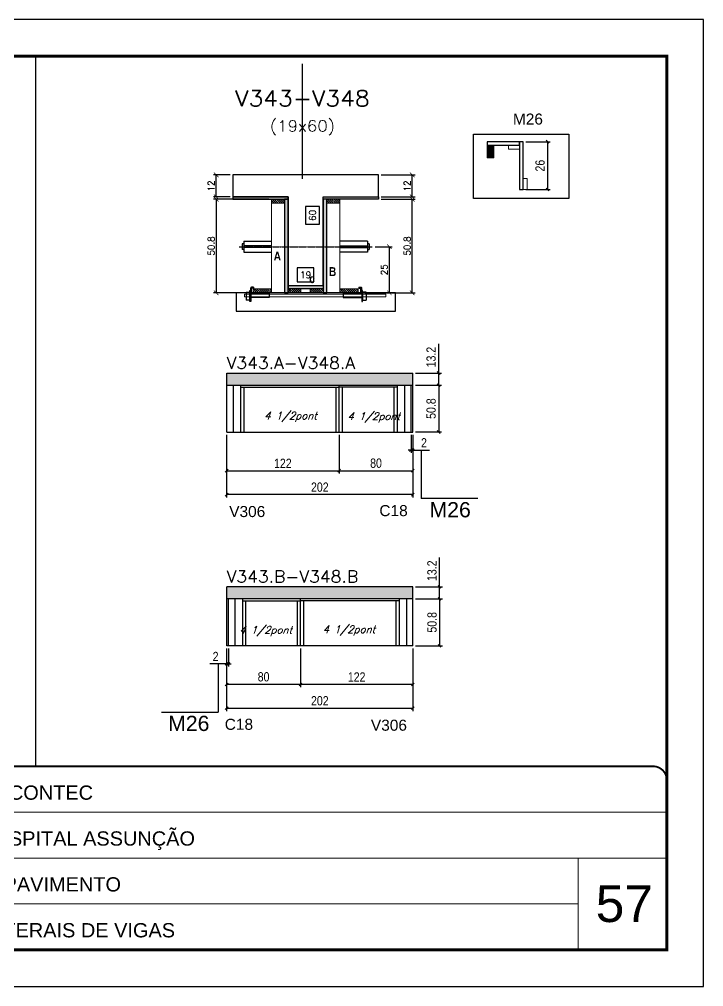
# Model space of a CAD drawing. Extents: x 137137 to 143418, y 10464 to 34486.
# Drawn here: x 137880 to 138622, y 17356 to 18406 of the extents above; entities that cross this region are included whole.
import ezdxf
from ezdxf.enums import TextEntityAlignment as Align

# ---------------------------------------------------------------- set-up
doc = ezdxf.new("R2010")
doc.units = 0
for name, pattern in [('CONTINUO', [0]), ('DASHED', [0.75, 0.5, -0.25]), ('HIDDEN', [0.375, 0.25, -0.125])]:
    doc.linetypes.add(name, pattern=pattern)
for name, color, linetype in [('5', 5, 'Continuous'), ('barrote', 251, 'Continuous'), ('COTA', 241, 'Continuous'), ('Cota Seção (2x)', 4, 'Continuous'), ('detalhes', 4, 'Continuous'), ('NOMENCLATURA', 7, 'Continuous'), ('Painéis', 200, 'Continuous'), ('presilha', 1, 'Continuous'), ('SARR_2.2x7', 40, 'Continuous'), ('SARR_3.5x7', 81, 'Continuous'), ('TENSOR', 3, 'Continuous'), ('texto', 7, 'Continuous'), ('Texto de Titulo', 7, 'Continuous'), ('Texto Qtd Sarr', 242, 'Continuous')]:
    doc.layers.add(name, color=color, linetype=linetype)
for name, color, linetype, lineweight in [('CARIMBO', 255, 'Continuous', 9), ('CONCRETO', 251, 'Continuous', 25), ('Folhas', 255, 'Continuous', 9), ('Hachura', 251, 'Continuous', 9), ('Madeira', 126, 'Continuous', 18), ('Sarr 2.2x7', 40, 'Continuous', 9), ('SARRAFO DE PRESSAO', 251, 'DASHED', 9), ('SCO-___-LAJ', 2, 'Continuous', 0), ('Texto Seção', 7, 'Continuous', 15)]:
    doc.layers.add(name, color=color, linetype=linetype, lineweight=lineweight)
doc.layers.add('Laje_Perimetro', color=7, linetype='Continuous', plot=False)
doc.styles.add('ARIAL', font='arial.ttf')
doc.styles.add('COTA TECNICA', font='techl___.ttf', dxfattribs={"height": 10})
doc.styles.add('REGUA-120', font='ROMANS.shx', dxfattribs={"height": 15})
doc.styles.add('Romans', font='romans.shx')
doc.styles.get("Standard").update_dxf_attribs({"font": 'arial.ttf'})
doc.styles.add('TECNICA', font='techb___.ttf', dxfattribs={"height": 10})
doc.styles.add('Tecnologia', font='')
doc.styles.get('Tecnologia').set_extended_font_data('Forgotten Futurist')
doc.dimstyles.new('Cota Seção (2x)', dxfattribs={"dimtxt": 7, "dimasz": 5, "dimexe": 3, "dimexo": 3, "dimgap": 2, "dimtad": 3, "dimdec": 1, "dimlfac": 0.5, "dimzin": 12, "dimdsep": 46, "dimtxsty": 'Romans', "dimblk": 'ARCHTICK', "dimcen": 0, "dimclrd": 4, "dimclre": 4, "dimclrt": 1, "dimadec": 1, "dimazin": 3, "dimtfac": 1, "dimtdec": 1, "dimtmove": 0, "dimatfit": 3, "dimldrblk": 'OBLIQUE', "dimfxl": 1, "dimtolj": 1, "dimtzin": 12, "dimarcsym": 0})
doc.dimstyles.new('Cota Seção interna', dxfattribs={"dimtxt": 7, "dimasz": 6, "dimexe": 0.18, "dimexo": 2, "dimgap": -4, "dimtad": 3, "dimdec": 1, "dimlfac": 0.5, "dimzin": 12, "dimdsep": 46, "dimtxsty": 'Romans', "dimblk": 'ARCHTICK', "dimcen": 0.09, "dimse1": 1, "dimse2": 1, "dimsd1": 1, "dimsd2": 1, "dimclrd": 180, "dimclre": 5, "dimclrt": 1, "dimadec": 0, "dimazin": 3, "dimtfac": 1, "dimtdec": 1, "dimtofl": 0, "dimtmove": 0, "dimatfit": 3, "dimldrblk": 'ARCHTICK', "dimfxl": 1, "dimtolj": 1, "dimtzin": 0, "dimarcsym": 0})
doc.dimstyles.new('PAINEL', dxfattribs={"dimtxt": 10, "dimasz": 3, "dimexe": 3, "dimexo": 3, "dimgap": 3, "dimtad": 1, "dimdec": 1, "dimzin": 12, "dimdsep": 46, "dimtxsty": 'COTA TECNICA', "dimblk1": 'OBLIQUE', "dimblk2": 'OBLIQUE', "dimsah": 1, "dimcen": 0.9, "dimclrd": 4, "dimclre": 4, "dimclrt": 240, "dimadec": 1, "dimazin": 3, "dimtfac": 1, "dimtdec": 1, "dimtmove": 0, "dimatfit": 3, "dimfxl": 1, "dimtolj": 1, "dimtzin": 12, "dimarcsym": 0})

# ---------------------------------------------------------------- blocks, each defined once
blk = doc.blocks.new('9999999999')
at = {"color": 30, "linetype": 'CONTINUO'}
for p, q in [((98564.6, 34230.2), (98564.6, 34429.4)), ((98564.6, 34379.6), (99584, 34379.6)), ((98564.6, 34329.8), (99488, 34329.8)), ((99584, 34329.8), (99488, 34329.8)), ((99488, 34329.8), (99488, 34230.2)), ((98564.6, 34280), (99488, 34280))]:
    blk.add_line(p, q, dxfattribs=at)
at = {"color": 30, "linetype": 'CONTINUO', "const_width": 2}
blk.add_lwpolyline([(99584, 34230.2), (99584, 34414.4, 0.414214), (99569, 34429.4), (98229, 34429.4, 0.414214), (98214, 34414.4), (98214, 34245.2, 0.414214), (98229, 34230.2), (99584, 34230.2)], format="xyb", dxfattribs=at)
at = {"layer": 'Folhas'}
blk.add_lwpolyline([(98139, 34190.2), (99624, 34190.2), (99624, 35240.2), (98139, 35240.2)], close=True, dxfattribs=at)
at = {"layer": 'Folhas', "color": 30, "const_width": 3}
blk.add_lwpolyline([(98214, 34230.2), (99584, 34230.2), (99584, 35200.2), (98214, 35200.2)], close=True, dxfattribs=at)
at = {"color": 7, "linetype": 'Continuous', "ltscale": 5, "style": 'ARIAL'}
for s, height, p in [('ROCONTEC', 15.48, (98837.7, 34393.1)), ('HOSPITAL ASSUNÇÃO', 15.483, (98837.7, 34343.3)), ('1° PAVIMENTO', 15.483, (98837.7, 34293.5)), ('NOVA SISTEMAS CONSTRUTIVOS', 11.059, (98263.2, 34267.2)), ('LATERAIS DE VIGAS', 15.483, (98837.7, 34243.7))]:
    blk.add_text(s, height=height, dxfattribs=at).set_placement(p)
at = {"layer": 'Folhas', "color": 7, "style": 'Tecnologia', "width": 1.5}
for s, p in [('CLIENTE:', (98573.7, 34397.2)), ('OBRA:', (98573.7, 34347.3)), ('PAVIMENTO:', (98573.7, 34297.5)), ('PROJETO:', (98573.7, 34247.7))]:
    blk.add_text(s, height=14, dxfattribs=at).set_placement(p)
blk = doc.blocks.new('_ArchTick')
at = {"color": 0, "linetype": 'ByBlock', "const_width": 0.15}
blk.add_lwpolyline([(-0.5, -0.5), (0.5, 0.5)], dxfattribs=at)
blk = doc.blocks.new('*D2165')
at = {"layer": 'COTA', "color": 4, "lineweight": -2, "transparency": 16777216}
for p, q in [((138272.4, 18210.5), (138309.1, 18210.5)), ((138306.1, 18108.9), (138306.1, 18210.5)), ((138254.8, 18108.9), (138309.1, 18108.9))]:
    blk.add_line(p, q, dxfattribs=at)
at = {"layer": 'Defpoints', "color": 0, "transparency": 16777216}
for p in [(138269.4, 18210.5), (138306.1, 18210.5), (138251.8, 18108.9)]:
    blk.add_point(p, dxfattribs=at)
at = {"layer": 'COTA', "color": 4, "lineweight": -2, "transparency": 16777216, "xscale": 5, "yscale": 5, "zscale": 5}
for p, rotation in [((138306.1, 18210.5), 90), ((138306.1, 18108.9), 270)]:
    blk.add_blockref('_ArchTick', p, dxfattribs=dict(at, rotation=rotation))
at = {"layer": 'COTA', "color": 1, "transparency": 16777216, "insert": (138300.6, 18159.7), "char_height": 7, "attachment_point": 5, "rotation": 90, "style": 'Romans'}
blk.add_mtext('\\A1;50.8', dxfattribs=at)
blk = doc.blocks.new('_Oblique')
at = {"color": 0, "linetype": 'ByBlock', "lineweight": -2}
blk.add_line((-0.5, -0.5), (0.5, 0.5), dxfattribs=at)
blk = doc.blocks.new('*D2166')
at = {"layer": 'COTA', "color": 4, "lineweight": -2, "transparency": 16777216}
for p, q in [((138272.4, 18236.9), (138309.1, 18236.9)), ((138306.1, 18212.9), (138306.1, 18236.9)), ((138272.4, 18212.9), (138309.1, 18212.9))]:
    blk.add_line(p, q, dxfattribs=at)
at = {"layer": 'Defpoints', "color": 0, "transparency": 16777216}
for p in [(138269.4, 18236.9), (138306.1, 18236.9), (138269.4, 18212.9)]:
    blk.add_point(p, dxfattribs=at)
at = {"layer": 'COTA', "color": 4, "lineweight": -2, "transparency": 16777216, "xscale": 5, "yscale": 5, "zscale": 5}
for p, rotation in [((138306.1, 18236.9), 90), ((138306.1, 18212.9), 270)]:
    blk.add_blockref('_ArchTick', p, dxfattribs=dict(at, rotation=rotation))
at = {"layer": 'COTA', "color": 1, "transparency": 16777216, "insert": (138300.6, 18224.9), "char_height": 7, "attachment_point": 5, "rotation": 90, "style": 'Romans'}
blk.add_mtext('\\A1;12', dxfattribs=at)
blk = doc.blocks.new('*D2167')
at = {"layer": 'Cota Seção (2x)', "color": 180, "lineweight": -2, "transparency": 16777216}
for p, q in [((138205.4, 18202.4), (138190.4, 18202.4)), ((138190.4, 18202.4), (138190.4, 18183.4)), ((138205.4, 18183.4), (138205.4, 18202.4)), ((138190.4, 18183.4), (138205.4, 18183.4))]:
    blk.add_line(p, q, dxfattribs=at)
at = {"layer": 'Defpoints', "color": 0, "transparency": 16777216}
for p in [(138209.4, 18236.9), (138209.4, 18236.9), (138209.4, 18116.9)]:
    blk.add_point(p, dxfattribs=at)
at = {"layer": 'Cota Seção (2x)', "color": 1, "transparency": 16777216, "insert": (138197.9, 18192.9), "char_height": 7, "attachment_point": 5, "rotation": 90, "style": 'Romans'}
blk.add_mtext('\\A1;60', dxfattribs=at)
blk = doc.blocks.new('PRESILHA METÁLICA 1')
at = {"layer": 'presilha'}
for p, q in [((7.5, 10.6), (7.5, 19.9)), ((12, 21), (8.6, 21)), ((9, 11.6), (9, 18.9)), ((12, 19.5), (9.6, 19.5)), ((12, 21), (12, 19.5)), ((0, 13), (6, 13)), ((0, 13), (0, 0)), ((6, 0), (0, 0)), ((6, 15.5), (7.5, 15.5)), ((6, -2.5), (6, 15.5)), ((6, 13), (6, 0)), ((7.5, 15.5), (7.5, -2.5)), ((37.5, 4.1), (7.5, 4.1)), ((37.5, 11), (9.6, 11)), ((37.5, 11), (37.5, 4.1)), ((7.5, -2.5), (6, -2.5))]:
    blk.add_line(p, q, dxfattribs=at)
for centre, radius, start, end in [((8.6, 19.9), 1.14, 90, 180), ((9.6, 18.9), 0.57, 90, 180), ((9.6, 11.6), 0.57, 180, 270)]:
    blk.add_arc(centre, radius, start, end, dxfattribs=at)
blk = doc.blocks.new('*D2168')
at = {"layer": 'Cota Seção (2x)', "color": 180, "lineweight": -2, "transparency": 16777216}
for p, q in [((138199.4, 18135.9), (138181.4, 18135.9)), ((138181.4, 18135.9), (138181.4, 18120.9)), ((138199.4, 18120.9), (138199.4, 18135.9)), ((138181.4, 18120.9), (138199.4, 18120.9))]:
    blk.add_line(p, q, dxfattribs=at)
at = {"layer": 'Defpoints', "color": 0, "transparency": 16777216}
for p in [(138209.4, 18116.9), (138171.4, 18108.9), (138209.4, 18108.9)]:
    blk.add_point(p, dxfattribs=at)
at = {"layer": 'Cota Seção (2x)', "color": 1, "transparency": 16777216, "insert": (138190.4, 18128.4), "char_height": 7, "attachment_point": 5, "style": 'Romans'}
blk.add_mtext('\\A1;19', dxfattribs=at)
blk = doc.blocks.new('*D2169')
at = {"layer": 'COTA', "color": 4, "lineweight": -2, "transparency": 16777216}
for p, q in [((138150.4, 18210.5), (138090.4, 18210.5)), ((138093.4, 18210.5), (138093.4, 18108.9)), ((138150.4, 18108.9), (138090.4, 18108.9))]:
    blk.add_line(p, q, dxfattribs=at)
at = {"layer": 'Defpoints', "color": 0, "transparency": 16777216}
for p in [(138153.4, 18210.5), (138093.4, 18108.9), (138153.4, 18108.9)]:
    blk.add_point(p, dxfattribs=at)
at = {"layer": 'COTA', "color": 4, "lineweight": -2, "transparency": 16777216, "xscale": 5, "yscale": 5, "zscale": 5}
for p, rotation in [((138093.4, 18210.5), 90), ((138093.4, 18108.9), 270)]:
    blk.add_blockref('_ArchTick', p, dxfattribs=dict(at, rotation=rotation))
at = {"layer": 'COTA', "color": 1, "transparency": 16777216, "insert": (138087.9, 18159.7), "char_height": 7, "attachment_point": 5, "rotation": 90, "style": 'Romans'}
blk.add_mtext('\\A1;50.8', dxfattribs=at)
blk = doc.blocks.new('*D2170')
at = {"layer": 'COTA', "color": 4, "lineweight": -2, "transparency": 16777216}
for p, q in [((138265.7, 18158.9), (138284.2, 18158.9)), ((138281.2, 18158.9), (138281.2, 18108.9)), ((138265.7, 18108.9), (138284.2, 18108.9))]:
    blk.add_line(p, q, dxfattribs=at)
at = {"layer": 'Defpoints', "color": 0, "transparency": 16777216}
for p in [(138262.7, 18158.9), (138262.7, 18108.9), (138281.2, 18108.9)]:
    blk.add_point(p, dxfattribs=at)
at = {"layer": 'COTA', "color": 4, "lineweight": -2, "transparency": 16777216, "xscale": 5, "yscale": 5, "zscale": 5}
for p, rotation in [((138281.2, 18158.9), 90), ((138281.2, 18108.9), 270)]:
    blk.add_blockref('_ArchTick', p, dxfattribs=dict(at, rotation=rotation))
at = {"layer": 'COTA', "color": 1, "transparency": 16777216, "insert": (138275.7, 18133.9), "char_height": 7, "attachment_point": 5, "rotation": 90, "style": 'Romans'}
blk.add_mtext('\\A1;25', dxfattribs=at)
blk = doc.blocks.new('titulo1')
at = {"layer": 'Defpoints', "color": 252, "linetype": 'HIDDEN', "ltscale": 2}
blk.add_line((0, 0), (0, 125), dxfattribs=at)
at = {"layer": 'Defpoints', "style": 'Romans', "oblique": 15}
blk.add_attdef('FOLHA', text='', height=10, dxfattribs=at).set_placement((0, 15.6), align=Align.MIDDLE_CENTER)
at = {"layer": 'Texto Qtd Sarr', "color": 3, "style": 'Romans', "oblique": 15}
for tag, height, p in [('TITULO', 17, (0, 71.4)), ('SEÇÃO', 12, (0, 41.5))]:
    blk.add_attdef(tag, text='', height=height, dxfattribs=at).set_placement(p, align=Align.MIDDLE_CENTER)
blk = doc.blocks.new('*D2189')
at = {"layer": 'COTA', "color": 4, "lineweight": -2, "transparency": 16777216}
for p, q in [((138108.4, 18236.9), (138090.4, 18236.9)), ((138093.4, 18212.9), (138093.4, 18236.9)), ((138108.4, 18212.9), (138090.4, 18212.9))]:
    blk.add_line(p, q, dxfattribs=at)
at = {"layer": 'Defpoints', "color": 0, "transparency": 16777216}
for p in [(138093.4, 18236.9), (138111.4, 18236.9), (138111.4, 18212.9)]:
    blk.add_point(p, dxfattribs=at)
at = {"layer": 'COTA', "color": 4, "lineweight": -2, "transparency": 16777216, "xscale": 5, "yscale": 5, "zscale": 5}
for p, rotation in [((138093.4, 18236.9), 90), ((138093.4, 18212.9), 270)]:
    blk.add_blockref('_ArchTick', p, dxfattribs=dict(at, rotation=rotation))
at = {"layer": 'COTA', "color": 1, "transparency": 16777216, "insert": (138087.9, 18224.9), "char_height": 7, "attachment_point": 5, "rotation": 90, "style": 'Romans'}
blk.add_mtext('\\A1;12', dxfattribs=at)
blk = doc.blocks.new('*D2190')
at = {"layer": 'Defpoints', "color": 0, "linetype": 'ByBlock', "transparency": 16777216}
for p in [(138426.4, 18272.9), (138426.4, 18220.9), (138452.9, 18220.9)]:
    blk.add_point(p, dxfattribs=at)
at = {"layer": 'Sarr 2.2x7', "color": 4, "linetype": 'ByBlock', "lineweight": -2, "transparency": 16777216}
for p, q in [((138429.4, 18272.9), (138455.9, 18272.9)), ((138452.9, 18272.9), (138452.9, 18220.9)), ((138429.4, 18220.9), (138455.9, 18220.9))]:
    blk.add_line(p, q, dxfattribs=at)
at = {"layer": 'Sarr 2.2x7', "color": 4, "linetype": 'ByBlock', "lineweight": -2, "transparency": 16777216, "xscale": 3, "yscale": 3, "zscale": 3}
for p, rotation in [((138452.9, 18272.9), 90), ((138452.9, 18220.9), 270)]:
    blk.add_blockref('_Oblique', p, dxfattribs=dict(at, rotation=rotation))
at = {"layer": 'Sarr 2.2x7', "color": 240, "linetype": 'ByBlock', "transparency": 16777216, "insert": (138444.8, 18246.9), "char_height": 10, "attachment_point": 5, "rotation": 90, "style": 'COTA TECNICA'}
blk.add_mtext('\\A1;26', dxfattribs=at)
blk = doc.blocks.new('*D2191')
at = {"layer": 'COTA', "color": 4, "lineweight": -2, "ltscale": 25, "transparency": 16777216}
for p, q in [((138104.7, 17954.8), (138104.7, 17886.8)), ((138306.8, 17954.8), (138306.8, 17886.8)), ((138306.8, 17889.8), (138104.7, 17889.8))]:
    blk.add_line(p, q, dxfattribs=at)
at = {"layer": 'Defpoints', "color": 0, "ltscale": 25, "transparency": 16777216}
for p in [(138104.7, 17957.8), (138306.8, 17957.8), (138104.7, 17889.8)]:
    blk.add_point(p, dxfattribs=at)
at = {"layer": 'COTA', "color": 4, "lineweight": -2, "ltscale": 25, "transparency": 16777216, "xscale": 3, "yscale": 3, "zscale": 3, "rotation": 180}
blk.add_blockref('_Oblique', (138104.7, 17889.8), dxfattribs=at)
at = {"layer": 'COTA', "color": 4, "lineweight": -2, "ltscale": 25, "transparency": 16777216, "xscale": 3, "yscale": 3, "zscale": 3}
blk.add_blockref('_Oblique', (138306.8, 17889.8), dxfattribs=at)
at = {"layer": 'COTA', "color": 240, "ltscale": 25, "transparency": 16777216, "insert": (138205.8, 17897.9), "char_height": 10, "attachment_point": 5, "style": 'COTA TECNICA'}
blk.add_mtext('\\A1;202', dxfattribs=at)
blk = doc.blocks.new('*D2192')
at = {"layer": 'COTA', "color": 4, "lineweight": -2, "ltscale": 25, "transparency": 16777216}
for p, q in [((138104.7, 17954.8), (138104.7, 17912.8)), ((138226.7, 17954.8), (138226.7, 17912.8)), ((138104.7, 17915.8), (138226.7, 17915.8))]:
    blk.add_line(p, q, dxfattribs=at)
at = {"layer": 'Defpoints', "color": 0, "ltscale": 25, "transparency": 16777216}
for p in [(138104.7, 17957.8), (138226.7, 17957.8), (138226.7, 17915.8)]:
    blk.add_point(p, dxfattribs=at)
at = {"layer": 'COTA', "color": 4, "lineweight": -2, "ltscale": 25, "transparency": 16777216, "xscale": 3, "yscale": 3, "zscale": 3, "rotation": 180}
blk.add_blockref('_Oblique', (138104.7, 17915.8), dxfattribs=at)
at = {"layer": 'COTA', "color": 4, "lineweight": -2, "ltscale": 25, "transparency": 16777216, "xscale": 3, "yscale": 3, "zscale": 3}
blk.add_blockref('_Oblique', (138226.7, 17915.8), dxfattribs=at)
at = {"layer": 'COTA', "color": 240, "ltscale": 25, "transparency": 16777216, "insert": (138165.7, 17923.8), "char_height": 10, "attachment_point": 5, "style": 'COTA TECNICA'}
blk.add_mtext('\\A1;122', dxfattribs=at)
blk = doc.blocks.new('*D2171')
at = {"layer": 'COTA', "color": 4, "lineweight": -2, "ltscale": 25, "transparency": 16777216}
for p, q in [((138226.7, 17954.8), (138226.7, 17912.8)), ((138306.8, 17954.8), (138306.8, 17912.8)), ((138226.7, 17915.8), (138306.8, 17915.8))]:
    blk.add_line(p, q, dxfattribs=at)
at = {"layer": 'Defpoints', "color": 0, "ltscale": 25, "transparency": 16777216}
for p in [(138226.7, 17957.8), (138306.8, 17957.8), (138306.8, 17915.8)]:
    blk.add_point(p, dxfattribs=at)
at = {"layer": 'COTA', "color": 4, "lineweight": -2, "ltscale": 25, "transparency": 16777216, "xscale": 3, "yscale": 3, "zscale": 3, "rotation": 180}
blk.add_blockref('_Oblique', (138226.7, 17915.8), dxfattribs=at)
at = {"layer": 'COTA', "color": 4, "lineweight": -2, "ltscale": 25, "transparency": 16777216, "xscale": 3, "yscale": 3, "zscale": 3}
blk.add_blockref('_Oblique', (138306.8, 17915.8), dxfattribs=at)
at = {"layer": 'COTA', "color": 240, "ltscale": 25, "transparency": 16777216, "insert": (138266.8, 17923.9), "char_height": 10, "attachment_point": 5, "style": 'COTA TECNICA'}
blk.add_mtext('\\A1;80', dxfattribs=at)
blk = doc.blocks.new('*D2193')
at = {"layer": 'COTA', "color": 4, "lineweight": -2, "ltscale": 25, "transparency": 16777216}
for p, q in [((138309.8, 18008.6), (138337.8, 18008.6)), ((138334.8, 18008.6), (138334.8, 17957.8)), ((138309.8, 17957.8), (138337.8, 17957.8))]:
    blk.add_line(p, q, dxfattribs=at)
at = {"layer": 'Defpoints', "color": 0, "ltscale": 25, "transparency": 16777216}
for p in [(138306.8, 18008.6), (138306.8, 17957.8), (138334.8, 17957.8)]:
    blk.add_point(p, dxfattribs=at)
at = {"layer": 'COTA', "color": 4, "lineweight": -2, "ltscale": 25, "transparency": 16777216, "xscale": 3, "yscale": 3, "zscale": 3}
for p, rotation in [((138334.8, 18008.6), 90), ((138334.8, 17957.8), 270)]:
    blk.add_blockref('_Oblique', p, dxfattribs=dict(at, rotation=rotation))
at = {"layer": 'COTA', "color": 240, "ltscale": 25, "transparency": 16777216, "insert": (138326.6, 17983.2), "char_height": 10, "attachment_point": 5, "rotation": 90, "style": 'COTA TECNICA'}
blk.add_mtext('\\A1;50.8', dxfattribs=at)
blk = doc.blocks.new('*D2194')
at = {"layer": 'COTA', "color": 4, "lineweight": -2, "ltscale": 25, "transparency": 16777216}
for p, q in [((138334.8, 18021.8), (138334.8, 18053.5)), ((138309.8, 18021.8), (138337.8, 18021.8)), ((138334.8, 18008.6), (138334.8, 18021.8)), ((138309.8, 18008.6), (138337.8, 18008.6))]:
    blk.add_line(p, q, dxfattribs=at)
at = {"layer": 'Defpoints', "color": 0, "ltscale": 25, "transparency": 16777216}
for p in [(138306.8, 18021.8), (138334.8, 18021.8), (138306.8, 18008.6)]:
    blk.add_point(p, dxfattribs=at)
at = {"layer": 'COTA', "color": 4, "lineweight": -2, "ltscale": 25, "transparency": 16777216, "xscale": 3, "yscale": 3, "zscale": 3}
for p, rotation in [((138334.8, 18021.8), 90), ((138334.8, 18008.6), 270)]:
    blk.add_blockref('_Oblique', p, dxfattribs=dict(at, rotation=rotation))
at = {"layer": 'COTA', "color": 240, "ltscale": 25, "transparency": 16777216, "insert": (138326.6, 18039.1), "char_height": 10, "attachment_point": 5, "rotation": 90, "style": 'COTA TECNICA'}
blk.add_mtext('\\A1;13.2', dxfattribs=at)
blk = doc.blocks.new('*D2195')
at = {"layer": 'COTA', "color": 4, "lineweight": -2, "ltscale": 25, "transparency": 16777216}
for p, q in [((138304.8, 17954.8), (138304.8, 17935.1)), ((138306.8, 17954.8), (138306.8, 17935.1)), ((138304.8, 17938.1), (138301.8, 17938.1)), ((138304.8, 17938.1), (138306.8, 17938.1)), ((138306.8, 17938.1), (138324.9, 17938.1))]:
    blk.add_line(p, q, dxfattribs=at)
at = {"layer": 'Defpoints', "color": 0, "ltscale": 25, "transparency": 16777216}
for p in [(138304.8, 17957.8), (138306.8, 17957.8), (138306.8, 17938.1)]:
    blk.add_point(p, dxfattribs=at)
at = {"layer": 'COTA', "color": 4, "lineweight": -2, "ltscale": 25, "transparency": 16777216, "xscale": 3, "yscale": 3, "zscale": 3}
blk.add_blockref('_Oblique', (138304.8, 17938.1), dxfattribs=at)
at = {"layer": 'COTA', "color": 4, "lineweight": -2, "ltscale": 25, "transparency": 16777216, "xscale": 3, "yscale": 3, "zscale": 3, "rotation": 180}
blk.add_blockref('_Oblique', (138306.8, 17938.1), dxfattribs=at)
at = {"layer": 'COTA', "color": 240, "ltscale": 25, "transparency": 16777216, "insert": (138318.8, 17946.1), "char_height": 10, "attachment_point": 5, "style": 'COTA TECNICA'}
blk.add_mtext('\\A1;2', dxfattribs=at)
blk = doc.blocks.new('*D2196')
at = {"layer": 'COTA', "color": 4, "lineweight": -2, "ltscale": 25, "transparency": 16777216}
for p, q in [((138104.7, 17722.8), (138104.7, 17654.9)), ((138306.8, 17722.8), (138306.8, 17654.9)), ((138104.7, 17657.9), (138306.8, 17657.9))]:
    blk.add_line(p, q, dxfattribs=at)
at = {"layer": 'Defpoints', "color": 0, "ltscale": 25, "transparency": 16777216}
for p in [(138104.7, 17725.8), (138306.8, 17725.8), (138306.8, 17657.9)]:
    blk.add_point(p, dxfattribs=at)
at = {"layer": 'COTA', "color": 4, "lineweight": -2, "ltscale": 25, "transparency": 16777216, "xscale": 3, "yscale": 3, "zscale": 3, "rotation": 180}
blk.add_blockref('_Oblique', (138104.7, 17657.9), dxfattribs=at)
at = {"layer": 'COTA', "color": 4, "lineweight": -2, "ltscale": 25, "transparency": 16777216, "xscale": 3, "yscale": 3, "zscale": 3}
blk.add_blockref('_Oblique', (138306.8, 17657.9), dxfattribs=at)
at = {"layer": 'COTA', "color": 240, "ltscale": 25, "transparency": 16777216, "insert": (138205.8, 17666), "char_height": 10, "attachment_point": 5, "style": 'COTA TECNICA'}
blk.add_mtext('\\A1;202', dxfattribs=at)
blk = doc.blocks.new('*D2182')
at = {"layer": 'COTA', "color": 4, "lineweight": -2, "ltscale": 25, "transparency": 16777216}
for p, q in [((138184.8, 17722.8), (138184.8, 17680.8)), ((138306.8, 17722.8), (138306.8, 17680.8)), ((138306.8, 17683.8), (138184.8, 17683.8))]:
    blk.add_line(p, q, dxfattribs=at)
at = {"layer": 'Defpoints', "color": 0, "ltscale": 25, "transparency": 16777216}
for p in [(138184.8, 17725.8), (138306.8, 17725.8), (138184.8, 17683.8)]:
    blk.add_point(p, dxfattribs=at)
at = {"layer": 'COTA', "color": 4, "lineweight": -2, "ltscale": 25, "transparency": 16777216, "xscale": 3, "yscale": 3, "zscale": 3, "rotation": 180}
blk.add_blockref('_Oblique', (138184.8, 17683.8), dxfattribs=at)
at = {"layer": 'COTA', "color": 4, "lineweight": -2, "ltscale": 25, "transparency": 16777216, "xscale": 3, "yscale": 3, "zscale": 3}
blk.add_blockref('_Oblique', (138306.8, 17683.8), dxfattribs=at)
at = {"layer": 'COTA', "color": 240, "ltscale": 25, "transparency": 16777216, "insert": (138245.8, 17691.9), "char_height": 10, "attachment_point": 5, "style": 'COTA TECNICA'}
blk.add_mtext('\\A1;122', dxfattribs=at)
blk = doc.blocks.new('*D2158')
at = {"layer": 'COTA', "color": 4, "lineweight": -2, "ltscale": 25, "transparency": 16777216}
for p, q in [((138104.7, 17722.8), (138104.7, 17680.8)), ((138184.8, 17722.8), (138184.8, 17680.8)), ((138184.8, 17683.8), (138104.7, 17683.8))]:
    blk.add_line(p, q, dxfattribs=at)
at = {"layer": 'Defpoints', "color": 0, "ltscale": 25, "transparency": 16777216}
for p in [(138104.7, 17725.8), (138184.8, 17725.8), (138104.7, 17683.8)]:
    blk.add_point(p, dxfattribs=at)
at = {"layer": 'COTA', "color": 4, "lineweight": -2, "ltscale": 25, "transparency": 16777216, "xscale": 3, "yscale": 3, "zscale": 3, "rotation": 180}
blk.add_blockref('_Oblique', (138104.7, 17683.8), dxfattribs=at)
at = {"layer": 'COTA', "color": 4, "lineweight": -2, "ltscale": 25, "transparency": 16777216, "xscale": 3, "yscale": 3, "zscale": 3}
blk.add_blockref('_Oblique', (138184.8, 17683.8), dxfattribs=at)
at = {"layer": 'COTA', "color": 240, "ltscale": 25, "transparency": 16777216, "insert": (138144.8, 17692), "char_height": 10, "attachment_point": 5, "style": 'COTA TECNICA'}
blk.add_mtext('\\A1;80', dxfattribs=at)
blk = doc.blocks.new('*D2183')
at = {"layer": 'COTA', "color": 4, "lineweight": -2, "ltscale": 25, "transparency": 16777216}
for p, q in [((138104.7, 17722.8), (138104.7, 17703.1)), ((138106.7, 17722.8), (138106.7, 17703.1)), ((138104.7, 17706.1), (138086.6, 17706.1)), ((138106.7, 17706.1), (138104.7, 17706.1)), ((138106.7, 17706.1), (138109.7, 17706.1))]:
    blk.add_line(p, q, dxfattribs=at)
at = {"layer": 'Defpoints', "color": 0, "ltscale": 25, "transparency": 16777216}
for p in [(138104.7, 17725.8), (138106.7, 17725.8), (138104.7, 17706.1)]:
    blk.add_point(p, dxfattribs=at)
at = {"layer": 'COTA', "color": 4, "lineweight": -2, "ltscale": 25, "transparency": 16777216, "xscale": 3, "yscale": 3, "zscale": 3}
blk.add_blockref('_Oblique', (138104.7, 17706.1), dxfattribs=at)
at = {"layer": 'COTA', "color": 4, "lineweight": -2, "ltscale": 25, "transparency": 16777216, "xscale": 3, "yscale": 3, "zscale": 3, "rotation": 180}
blk.add_blockref('_Oblique', (138106.7, 17706.1), dxfattribs=at)
at = {"layer": 'COTA', "color": 240, "ltscale": 25, "transparency": 16777216, "insert": (138092.7, 17714.1), "char_height": 10, "attachment_point": 5, "style": 'COTA TECNICA'}
blk.add_mtext('\\A1;2', dxfattribs=at)
blk = doc.blocks.new('*D2184')
at = {"layer": 'COTA', "color": 4, "lineweight": -2, "ltscale": 25, "transparency": 16777216}
for p, q in [((138309.8, 17776.6), (138338.8, 17776.6)), ((138335.8, 17776.6), (138335.8, 17725.8)), ((138309.8, 17725.8), (138338.8, 17725.8))]:
    blk.add_line(p, q, dxfattribs=at)
at = {"layer": 'Defpoints', "color": 0, "ltscale": 25, "transparency": 16777216}
for p in [(138306.8, 17776.6), (138306.8, 17725.8), (138335.8, 17725.8)]:
    blk.add_point(p, dxfattribs=at)
at = {"layer": 'COTA', "color": 4, "lineweight": -2, "ltscale": 25, "transparency": 16777216, "xscale": 3, "yscale": 3, "zscale": 3}
for p, rotation in [((138335.8, 17776.6), 90), ((138335.8, 17725.8), 270)]:
    blk.add_blockref('_Oblique', p, dxfattribs=dict(at, rotation=rotation))
at = {"layer": 'COTA', "color": 240, "ltscale": 25, "transparency": 16777216, "insert": (138327.6, 17751.2), "char_height": 10, "attachment_point": 5, "rotation": 90, "style": 'COTA TECNICA'}
blk.add_mtext('\\A1;50.8', dxfattribs=at)
blk = doc.blocks.new('*D2185')
at = {"layer": 'COTA', "color": 4, "lineweight": -2, "ltscale": 25, "transparency": 16777216}
for p, q in [((138335.8, 17789.8), (138335.8, 17821.6)), ((138309.8, 17789.8), (138338.8, 17789.8)), ((138335.8, 17776.6), (138335.8, 17789.8)), ((138309.8, 17776.6), (138338.8, 17776.6))]:
    blk.add_line(p, q, dxfattribs=at)
at = {"layer": 'Defpoints', "color": 0, "ltscale": 25, "transparency": 16777216}
for p in [(138306.8, 17789.8), (138335.8, 17789.8), (138306.8, 17776.6)]:
    blk.add_point(p, dxfattribs=at)
at = {"layer": 'COTA', "color": 4, "lineweight": -2, "ltscale": 25, "transparency": 16777216, "xscale": 3, "yscale": 3, "zscale": 3}
for p, rotation in [((138335.8, 17789.8), 90), ((138335.8, 17776.6), 270)]:
    blk.add_blockref('_Oblique', p, dxfattribs=dict(at, rotation=rotation))
at = {"layer": 'COTA', "color": 240, "ltscale": 25, "transparency": 16777216, "insert": (138327.5, 17807.2), "char_height": 10, "attachment_point": 5, "rotation": 90, "style": 'COTA TECNICA'}
blk.add_mtext('\\A1;13.2', dxfattribs=at)

msp = doc.modelspace()

# ---------------------------------------------------------------- hatches: boundary and pattern name
at = {"layer": 'COTA', "linetype": 'ByBlock'}
h = msp.add_hatch(dxfattribs=at)
h.set_pattern_fill('AR-CONC', color=256, scale=0.03)
h.set_pattern_definition([(50, (-1270.7545, -15170.869), (5.46554007, -0.47817257), [0.5715, -6.2865]), (355, (-1270.7545, -15170.869), (-1.05730264, 5.73170536), [0.4572, -5.02921753]), (100.4514447, (-1270.299, -15170.9087), (4.40823741, 5.25353256), [0.48570026, -5.34270734]), (46.1842, (-1270.7545, -15169.345), (8.13237123, -1.26126984), [0.85725, -9.42975]), (96.6355576, (-1270.077, -15169.45), (7.122124, 7.42278374), [0.7285507, -8.01406824]), (351.184151, (-1270.7545, -15169.345), (7.122124, 7.42278374), [0.685799, -7.54379196]), (21, (-1269.9925, -15169.726), (4.54843174, -3.06795595), [0.5715, -6.2865]), (326, (-1269.9925, -15169.726), (1.85406085, 5.52563898), [0.4572, -5.0292]), (71.451445, (-1269.6135, -15169.9815), (6.40249258, 2.45768307), [0.48570026, -5.34269813]), (37.5, (-1270.7545, -15170.8689), (0.092658098, 2.536651166), [0, -4.96824, 0, -5.1054, 0, -5.04825]), (7.5, (-1270.7545, -15170.8689), (2.004589875, 3.005417245), [0, -2.91084, 0, -4.85394, 0, -1.92405]), (327.5, (-1272.4538, -15170.8689), (4.067717855, -0.17186232), [0, -1.905, 0, -5.9436, 0, -7.8867]), (317.5, (-1273.2158, -15170.869), (4.44387544, 0.76279473), [0, -2.4765, 0, -3.94716, 0, -5.6007])])
h.paths.add_polyline_path([(138306.78, 18008.56), (138306.78, 18021.76), (138104.74, 18021.76), (138104.74, 18008.56)])
h = msp.add_hatch(dxfattribs=at)
h.set_pattern_fill('AR-CONC', color=256, scale=0.03)
h.set_pattern_definition([(50, (-1270.7545, -15402.802), (5.46554007, -0.47817257), [0.5715, -6.2865]), (355, (-1270.7545, -15402.802), (-1.05730264, 5.73170536), [0.4572, -5.02921753]), (100.4514447, (-1270.299, -15402.842), (4.40823741, 5.25353256), [0.48570026, -5.34270734]), (46.1842, (-1270.7545, -15401.278), (8.13237123, -1.26126984), [0.85725, -9.42975]), (96.6355576, (-1270.077, -15401.383), (7.122124, 7.42278374), [0.7285507, -8.01406824]), (351.184151, (-1270.7545, -15401.278), (7.122124, 7.42278374), [0.685799, -7.54379196]), (21, (-1269.9925, -15401.659), (4.54843174, -3.06795595), [0.5715, -6.2865]), (326, (-1269.9925, -15401.659), (1.85406085, 5.52563898), [0.4572, -5.0292]), (71.451445, (-1269.6135, -15401.9147), (6.40249258, 2.45768307), [0.48570026, -5.34269813]), (37.5, (-1270.7545, -15402.802), (0.092658098, 2.536651166), [0, -4.96824, 0, -5.1054, 0, -5.04825]), (7.5, (-1270.7545, -15402.802), (2.004589875, 3.005417245), [0, -2.91084, 0, -4.85394, 0, -1.92405]), (327.5, (-1272.4538, -15402.802), (4.067717855, -0.17186232), [0, -1.905, 0, -5.9436, 0, -7.8867]), (317.5, (-1273.2158, -15402.802), (4.44387544, 0.76279473), [0, -2.4765, 0, -3.94716, 0, -5.6007])])
h.paths.add_polyline_path([(138306.78, 17776.62), (138306.78, 17789.82), (138104.74, 17789.82), (138104.74, 17776.62)])
at = {"layer": 'Hachura'}
h = msp.add_hatch(color=256, dxfattribs=at)
h.dxf.hatch_style = 1
h.paths.add_polyline_path([(138171.39, 18210.53), (138171.39, 18212.93), (138111.39, 18212.93), (138111.39, 18210.53)])
h = msp.add_hatch(dxfattribs=at)
h.set_pattern_fill('ANSI31', color=256, scale=0.5, angle=270, style=0)
h.set_pattern_definition([(315, (161059.2032, 9902.882), (1.12253202, 1.12253202), [])])
h.paths.add_polyline_path([(138153.38, 18206.13), (138153.38, 18210.53), (138167.38, 18210.53), (138167.38, 18206.13)])
h = msp.add_hatch(color=256, dxfattribs=at)
h.dxf.hatch_style = 1
h.paths.add_polyline_path([(138171.38, 18210.53), (138167.38, 18210.53), (138167.38, 18108.93), (138171.38, 18108.93)])
h = msp.add_hatch(color=256, dxfattribs=at)
h.dxf.hatch_style = 1
h.paths.add_polyline_path([(138209.38, 18210.53), (138209.38, 18212.93), (138269.38, 18212.93), (138269.38, 18210.53)])
h = msp.add_hatch(color=256, dxfattribs=at)
h.dxf.hatch_style = 1
h.paths.add_polyline_path([(138213.38, 18210.53), (138209.38, 18210.53), (138209.38, 18108.93), (138213.38, 18108.93)])
h = msp.add_hatch(dxfattribs=at)
h.set_pattern_fill('ANSI31', color=256, scale=0.5, angle=270, style=0)
h.set_pattern_definition([(315, (161119.2032, 9902.882), (1.12253202, 1.12253202), [])])
h.paths.add_polyline_path([(138213.38, 18206.13), (138213.38, 18210.53), (138227.38, 18210.53), (138227.38, 18206.13)])
h = msp.add_hatch(dxfattribs=at)
h.set_pattern_fill('ANSI31', color=256, scale=0.5, angle=270, style=0)
h.set_pattern_definition([(315, (161025.2032, 9879.282), (1.12253202, 1.12253202), [])])
h.paths.add_polyline_path([(138153.38, 18108.93), (138153.38, 18113.33), (138133.38, 18113.33), (138133.38, 18108.93)])
h = msp.add_hatch(color=256, dxfattribs=at)
h.dxf.hatch_style = 1
h.paths.add_polyline_path([(138171.39, 18113.33), (138171.39, 18116.93), (138209.38, 18116.93), (138209.38, 18113.33)])
h = msp.add_hatch(dxfattribs=at)
h.set_pattern_fill('ANSI31', color=256, scale=0.5, angle=270, style=0)
h.set_pattern_definition([(315, (161128.0053, 9879.282), (1.12253202, 1.12253202), [])])
h.paths.add_polyline_path([(138171.39, 18108.93), (138171.39, 18113.33), (138185.39, 18113.33), (138185.39, 18108.93)])
h = msp.add_hatch(dxfattribs=at)
h.set_pattern_fill('ANSI31', color=256, scale=0.5, angle=270, style=0)
h.set_pattern_definition([(315, (161128.0032, 9879.282), (1.12253202, 1.12253202), [])])
h.paths.add_polyline_path([(138209.38, 18108.93), (138209.38, 18113.33), (138195.38, 18113.33), (138195.38, 18108.93)])
h = msp.add_hatch(dxfattribs=at)
h.set_pattern_fill('ANSI31', color=256, scale=0.5, angle=270, style=0)
h.set_pattern_definition([(315, (161119.2032, 9879.282), (1.12253202, 1.12253202), [])])
h.paths.add_polyline_path([(138247.38, 18108.93), (138247.38, 18113.33), (138227.38, 18113.33), (138227.38, 18108.93)])
at = {"layer": 'Madeira'}
h = msp.add_hatch(dxfattribs=at)
h.set_pattern_fill('ANSI31', color=256, scale=0.2, angle=270, style=0)
h.set_pattern_definition([(315, (155023.4105, 4921.1487), (0.449012806, 0.449012806), [])])
h.paths.add_polyline_path([(138387.47, 18255.28), (138394.47, 18255.28), (138394.47, 18269.28), (138387.47, 18269.28)])

# ---------------------------------------------------------------- linework, layer by layer
at = {"ltscale": 3}
for p, q in [((138121.38, 18161.9), (138121.38, 18155.9)), ((138123.38, 18161.9), (138121.38, 18161.9)), ((138123.38, 18155.9), (138121.38, 18155.9)), ((138123.38, 18164.9), (138123.38, 18152.9)), ((138123.38, 18164.9), (138153.38, 18164.9)), ((138153.38, 18159.9), (138123.38, 18159.9)), ((138153.38, 18157.9), (138123.38, 18157.9)), ((138257.38, 18164.9), (138227.38, 18164.9)), ((138227.38, 18159.9), (138257.38, 18159.9)), ((138227.38, 18157.9), (138257.38, 18157.9)), ((138257.38, 18164.9), (138257.38, 18152.9)), ((138259.38, 18161.9), (138257.38, 18161.9)), ((138257.38, 18155.9), (138259.38, 18155.9)), ((138259.38, 18161.9), (138259.38, 18155.9)), ((138123.38, 18152.9), (138153.38, 18152.9)), ((138257.38, 18152.9), (138227.38, 18152.9))]:
    msp.add_line(p, q, dxfattribs=at)
at = {"linetype": 'ByBlock'}
msp.add_lwpolyline([(138372.48, 18281.04), (138475.92, 18281.04), (138475.92, 18211.22), (138372.48, 18211.22)], close=True, dxfattribs=at)
at = {"layer": 'barrote'}
msp.add_lwpolyline([(138115.02, 18088.93), (138287.99, 18088.93), (138287.99, 18108.93), (138115.02, 18108.93)], close=True, dxfattribs=at)
at = {"layer": 'CONCRETO'}
msp.add_lwpolyline([(138171.38, 18212.93), (138171.38, 18113.33), (138171.39, 18113.33), (138171.39, 18116.93), (138209.38, 18116.93), (138209.38, 18212.93), (138269.38, 18212.93), (138269.38, 18236.93), (138209.38, 18236.93), (138209.38, 18236.93), (138171.38, 18236.93), (138111.39, 18236.93), (138111.39, 18212.93)], close=True, dxfattribs=at)
at = {"layer": 'COTA', "linetype": 'ByBlock'}
for p, q in [((138104.74, 18021.76), (138306.78, 18021.76)), ((138104.74, 18008.56), (138104.74, 18021.76)), ((138306.78, 18008.56), (138306.78, 18021.76)), ((138306.78, 17789.82), (138104.74, 17789.82)), ((138104.74, 17776.62), (138104.74, 17789.82)), ((138306.78, 17776.62), (138306.78, 17789.82))]:
    msp.add_line(p, q, dxfattribs=at)
at = {"layer": 'Laje_Perimetro'}
msp.add_lwpolyline([(138622.29, 18405.72), (137137.29, 18405.72), (137137.29, 17355.72), (138622.29, 17355.72)], close=True, dxfattribs=at)
at = {"layer": 'Madeira'}
for points in [[(138387.47, 18269.28), (138394.47, 18269.28), (138394.47, 18255.28), (138387.47, 18255.28)], [(138153.38, 18206.13), (138153.38, 18210.53), (138167.38, 18210.53), (138167.38, 18206.13)], [(138153.38, 18210.53), (138167.38, 18210.53), (138167.38, 18108.93), (138153.38, 18108.93)], [(138213.38, 18206.13), (138213.38, 18210.53), (138227.38, 18210.53), (138227.38, 18206.13)], [(138213.38, 18210.53), (138227.38, 18210.53), (138227.38, 18108.93), (138213.38, 18108.93)], [(138153.38, 18108.93), (138153.38, 18113.33), (138133.38, 18113.33), (138133.38, 18108.93)], [(138171.39, 18108.93), (138171.39, 18113.33), (138185.39, 18113.33), (138185.39, 18108.93)], [(138209.38, 18108.93), (138209.38, 18113.33), (138195.38, 18113.33), (138195.38, 18108.93)], [(138247.38, 18108.93), (138247.38, 18113.33), (138227.38, 18113.33), (138227.38, 18108.93)]]:
    msp.add_lwpolyline(points, close=True, dxfattribs=at)
at = {"layer": 'NOMENCLATURA', "linetype": 'Continuous'}
for p, q in [((138315.83, 17938.06), (138315.83, 17885.66)), ((138377.32, 17885.66), (138315.83, 17885.66)), ((138095.68, 17706.13), (138095.68, 17653.73)), ((138034.19, 17653.73), (138095.68, 17653.73))]:
    msp.add_line(p, q, dxfattribs=at)
at = {"layer": 'Painéis', "ltscale": 25}
for p, q in [((137897.29, 18365.72), (137897.29, 17594.97)), ((138104.74, 17957.76), (138104.74, 18008.56)), ((138226.74, 17957.76), (138226.74, 18008.56)), ((138304.78, 17957.76), (138304.78, 18008.56)), ((138306.78, 17957.76), (138306.78, 18008.56)), ((138104.74, 17725.82), (138104.74, 17776.62)), ((138106.74, 17725.82), (138106.74, 17776.62)), ((138184.78, 17725.82), (138184.78, 17776.62)), ((138306.78, 17725.82), (138306.78, 17776.62))]:
    msp.add_line(p, q, dxfattribs=at)
at = {"layer": 'Painéis'}
for p, q in [((138104.74, 18008.56), (138306.78, 18008.56)), ((138104.74, 17957.76), (138306.78, 17957.76)), ((138306.78, 17776.62), (138104.74, 17776.62)), ((138306.78, 17725.82), (138104.74, 17725.82))]:
    msp.add_line(p, q, dxfattribs=at)
at = {"layer": 'Painéis', "linetype": 'ByBlock'}
msp.add_lwpolyline([(138422.43, 18272.88), (138387.49, 18272.88), (138387.49, 18269.28), (138422.43, 18269.28), (138422.43, 18272.88)], dxfattribs=at)
at = {"layer": 'Painéis'}
for points in [[(138422.43, 18220.88), (138426.43, 18220.88), (138426.43, 18272.88), (138422.43, 18272.88)], [(138171.39, 18210.53), (138171.39, 18212.93), (138111.39, 18212.93), (138111.39, 18210.53)], [(138171.38, 18210.53), (138167.38, 18210.53), (138167.38, 18108.93), (138171.38, 18108.93)], [(138209.38, 18210.53), (138209.38, 18212.93), (138269.38, 18212.93), (138269.38, 18210.53)], [(138213.38, 18210.53), (138209.38, 18210.53), (138209.38, 18108.93), (138213.38, 18108.93)], [(138171.39, 18113.33), (138171.39, 18116.93), (138209.38, 18116.93), (138209.38, 18113.33)]]:
    msp.add_lwpolyline(points, close=True, dxfattribs=at)
at = {"layer": 'Sarr 2.2x7', "linetype": 'ByBlock'}
for points in [[(138422.43, 18269.28), (138410.43, 18269.28), (138410.43, 18264.88), (138422.43, 18264.88), (138422.43, 18269.28)], [(138430.83, 18220.88), (138430.83, 18232.88), (138426.43, 18232.88), (138426.43, 18220.88), (138430.83, 18220.88)]]:
    msp.add_lwpolyline(points, dxfattribs=at)
at = {"layer": 'SARR_2.2x7', "linetype": 'Continuous'}
for p, q in [((138111.74, 18008.56), (138111.74, 17957.76)), ((138297.78, 18008.56), (138297.78, 17957.76)), ((138119.74, 18006.36), (138226.74, 18006.36)), ((138289.78, 18006.36), (138226.74, 18006.36)), ((138113.74, 17776.62), (138113.74, 17725.82)), ((138299.78, 17776.62), (138299.78, 17725.82)), ((138121.74, 17774.42), (138184.78, 17774.42)), ((138291.78, 17774.42), (138184.78, 17774.42))]:
    msp.add_line(p, q, dxfattribs=at)
at = {"layer": 'SARR_3.5x7'}
for p, q in [((138119.74, 18008.56), (138119.74, 17957.76)), ((138289.78, 18008.56), (138289.78, 17957.76)), ((138123.24, 18006.36), (138123.24, 17957.76)), ((138223.24, 18006.36), (138223.24, 17957.76)), ((138230.24, 18006.36), (138230.24, 17957.76)), ((138286.28, 18006.36), (138286.28, 17957.76)), ((138121.74, 17776.62), (138121.74, 17725.82)), ((138291.78, 17776.62), (138291.78, 17725.82)), ((138125.24, 17774.42), (138125.24, 17725.82)), ((138181.28, 17774.42), (138181.28, 17725.82)), ((138188.28, 17774.42), (138188.28, 17725.82)), ((138288.28, 17774.42), (138288.28, 17725.82))]:
    msp.add_line(p, q, dxfattribs=at)
at = {"layer": 'SCO-___-LAJ', "color": 1}
msp.add_lwpolyline([(138124.02, 18107.59), (138277.33, 18107.59), (138277.33, 18104.39), (138124.02, 18104.39)], close=True, dxfattribs=at)
at = {"layer": 'TENSOR', "linetype": 'HIDDEN', "ltscale": 0.5}
msp.add_line((138118.38, 18158.9), (138262.69, 18158.9), dxfattribs=at)

# ---------------------------------------------------------------- block references
at = {"layer": 'presilha', "yscale": 0.6666666666666666, "zscale": 0.6666666666666666}
for p, xscale in [((138125.81, 18100.96), 0.6666666666666666), ((138256.25, 18100.96), -0.6666666666666666)]:
    msp.add_blockref('PRESILHA METÁLICA 1', p, dxfattribs=dict(at, xscale=xscale))
at = {"layer": 'SARRAFO DE PRESSAO', "color": 6, "linetype": 'ByBlock'}
msp.add_blockref('9999999999', (38998.31, -16834.48), dxfattribs=at)
at = {"layer": 'Texto Seção'}
ref = msp.add_blockref('titulo1', (138186.99, 18232.49), dxfattribs=at)
ref.add_attrib('TITULO', 'V343-V348', dxfattribs={"layer": 'Texto de Titulo', "color": 7, "height": 17, "style": 'Romans', "width": 1.1}).set_placement((138186.99, 18319.99), align=Align.MIDDLE_CENTER)
ref.add_attrib('SEÇÃO', '(19x60)', dxfattribs={"layer": 'Texto de Titulo', "color": 7, "height": 12, "style": 'Romans', "width": 1.1}).set_placement((138186.99, 18289.99), align=Align.MIDDLE_CENTER)

# ---------------------------------------------------------------- texts
at = {"layer": '5', "color": 7, "linetype": 'Continuous'}
msp.add_text('M26', height=12, rotation=359.99996, dxfattribs=at).set_placement((138415.32, 18291.48))
at = {"layer": '5', "linetype": 'Continuous'}
for s, rotation, p in [('V306', 359.99996, (138107.48, 17865.46)), ('C18', 359.99996, (138270.42, 17866.44)), ('C18', 0.00004, (138102.64, 17634.51)), ('V306', 0.00004, (138261.24, 17633.53))]:
    msp.add_text(s, height=12, rotation=rotation, dxfattribs=at).set_placement(p)
at = {"layer": 'CARIMBO', "style": 'ARIAL'}
msp.add_text('57', height=40, dxfattribs=at).set_placement((138505.15, 17425.87))
at = {"layer": 'detalhes', "style": 'TECNICA'}
for s, p in [('A', (138155.78, 18143.96)), ('B', (138215.74, 18127.12)), ('c', (138194.36, 18119.42))]:
    msp.add_text(s, height=9.6, dxfattribs=at).set_placement(p)
at = {"layer": 'NOMENCLATURA', "linetype": 'Continuous'}
for p in [(138324.82, 17865.18), (138041.2, 17633.24)]:
    msp.add_text('M26', height=16.5, dxfattribs=at).set_placement(p)
at = {"layer": 'texto', "color": 2, "char_height": 8, "attachment_point": 5, "style": 'Romans'}
for insert in [(138174.09, 17974.21), (138264.32, 17973.51), (138147.19, 17741.58), (138237.42, 17742.27)]:
    msp.add_mtext('{\\Q19;\\C256;4 1/2pont}', dxfattribs=dict(at, insert=insert))
at = {"layer": 'Texto Seção', "style": 'REGUA-120', "width": 1.05}
for s, p in [('V343.A-V348.A', (138104.72, 18026.36)), ('V343.B-V348.B', (138104.72, 17794.43))]:
    msp.add_text(s, height=13, dxfattribs=at).set_placement(p)

# ---------------------------------------------------------------- dimensions: what is measured, and where the dimension line sits
at = {"layer": 'COTA'}
for base, p1, p2, picture, middle in [((138093.41, 18236.93), (138111.39, 18212.93), (138111.39, 18236.93), '*D2189', (138087.91, 18224.93)), ((138306.1, 18236.93), (138269.38, 18212.93), (138269.38, 18236.93), '*D2166', (138300.6, 18224.93)), ((138093.41, 18108.93), (138153.38, 18210.53), (138153.38, 18108.93), '*D2169', (138087.91, 18159.73)), ((138306.1, 18210.53), (138251.78, 18108.93), (138269.38, 18210.53), '*D2165', (138300.6, 18159.73)), ((138281.24, 18108.93), (138262.69, 18158.9), (138262.69, 18108.93), '*D2170', (138275.74, 18133.91))]:
    dim = msp.add_linear_dim(base=base, p1=p1, p2=p2, angle=90, dimstyle='Cota Seção (2x)', dxfattribs=at)
    dim.commit()
    dim.dimension.update_dxf_attribs({"geometry": picture, "text_midpoint": middle})
at = {"layer": 'COTA', "ltscale": 25}
for base, p1, p2, angle, picture, middle in [((138334.77, 18021.76), (138306.78, 18008.56), (138306.78, 18021.76), 90, '*D2194', (138326.55, 18039.12)), ((138334.77, 17957.76), (138306.78, 18008.56), (138306.78, 17957.76), 90, '*D2193', (138326.64, 17983.16)), ((138335.77, 17789.82), (138306.78, 17776.62), (138306.78, 17789.82), 90, '*D2185', (138327.55, 17807.19)), ((138335.77, 17725.82), (138306.78, 17776.62), (138306.78, 17725.82), 90, '*D2184', (138327.64, 17751.22)), ((138104.74, 17706.13), (138106.74, 17725.82), (138104.74, 17725.82), 180, '*D2183', (138092.68, 17714.13)), ((138306.78, 17657.86), (138104.74, 17725.82), (138306.78, 17725.82), 180, '*D2196', (138205.76, 17665.96)), ((138184.78, 17683.85), (138306.78, 17725.82), (138184.78, 17725.82), 180, '*D2182', (138245.78, 17691.91))]:
    dim = msp.add_linear_dim(base=base, p1=p1, p2=p2, angle=angle, dimstyle='PAINEL', dxfattribs=at)
    dim.commit()
    dim.dimension.update_dxf_attribs({"geometry": picture, "text_midpoint": middle})
for base, p1, p2, picture, middle in [((138104.74, 17889.79), (138306.78, 17957.76), (138104.74, 17957.76), '*D2191', (138205.76, 17897.9)), ((138226.74, 17915.78), (138104.74, 17957.76), (138226.74, 17957.76), '*D2192', (138165.74, 17923.84)), ((138306.78, 17938.06), (138304.78, 17957.76), (138306.78, 17957.76), '*D2195', (138318.83, 17946.06))]:
    dim = msp.add_linear_dim(base=base, p1=p1, p2=p2, dimstyle='PAINEL', dxfattribs=at)
    dim.commit()
    dim.dimension.update_dxf_attribs({"geometry": picture, "text_midpoint": middle})
dim = msp.add_linear_dim(base=(138306.78, 17915.78), p1=(138226.74, 17957.76), p2=(138306.78, 17957.76), dimstyle='PAINEL', override={"dimtmove": 1}, dxfattribs=at)
dim.commit()
dim.dimension.update_dxf_attribs({"geometry": '*D2171', "text_midpoint": (138266.76, 17923.91)})
dim = msp.add_linear_dim(base=(138104.74, 17683.85), p1=(138184.78, 17725.82), p2=(138104.74, 17725.82), angle=180, dimstyle='PAINEL', override={"dimtmove": 1}, dxfattribs=at)
dim.commit()
dim.dimension.update_dxf_attribs({"geometry": '*D2158', "text_midpoint": (138144.76, 17691.97)})
at = {"layer": 'Cota Seção (2x)'}
dim = msp.add_linear_dim(base=(138209.38, 18236.93), p1=(138209.38, 18116.93), p2=(138209.38, 18236.93), angle=90, dimstyle='Cota Seção interna', dxfattribs=at)
dim.commit()
dim.dimension.update_dxf_attribs({"geometry": '*D2167', "text_midpoint": (138209.38, 18192.93), "dimtype": 160})
dim = msp.add_linear_dim(base=(138209.38, 18116.93), p1=(138171.39, 18108.93), p2=(138209.38, 18108.93), dimstyle='Cota Seção interna', dxfattribs=at)
dim.commit()
dim.dimension.update_dxf_attribs({"geometry": '*D2168', "text_midpoint": (138190.38, 18128.43)})
at = {"layer": 'Sarr 2.2x7', "linetype": 'ByBlock'}
dim = msp.add_linear_dim(base=(138452.88, 18220.88), p1=(138426.43, 18272.88), p2=(138426.43, 18220.88), angle=90, dimstyle='PAINEL', override={"dimlfac": 0.5}, dxfattribs=at)
dim.commit()
dim.dimension.update_dxf_attribs({"geometry": '*D2190', "text_midpoint": (138444.77, 18246.88)})

doc.saveas('drawing.dxf')
